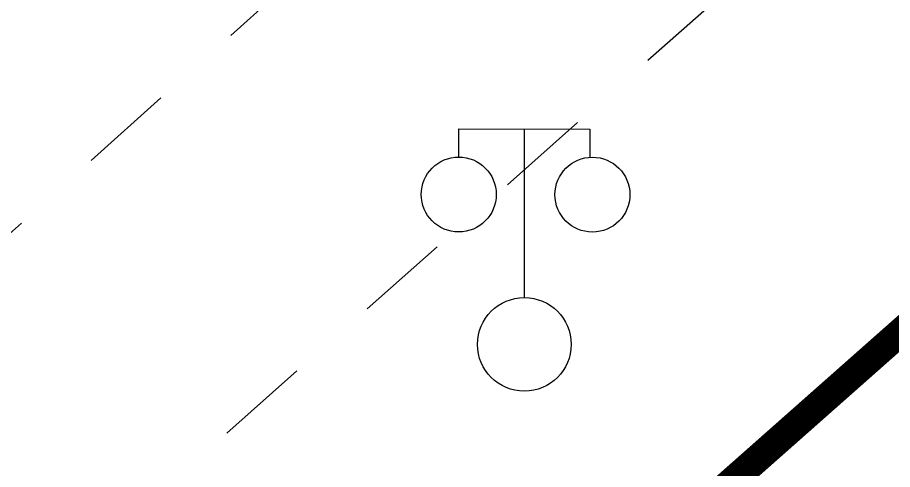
# Model space of a CAD drawing. Extents: x 99002 to 478558, y 2449839 to 2450453.
# Drawn here: x 478461.703 to 478466.371, y 2450272.774 to 2450275.188 of the extents above; entities that cross this region are included whole.
import ezdxf

# ---------------------------------------------------------------- set-up
doc = ezdxf.new("R2010")
doc.units = 0
doc.header["$LTSCALE"] = 0.5
for name, pattern in [('DASHEDX2', [38.1, 25.4, -12.7]), ('X11', [6, 5, -1]), ('X6', [2, 1, -1])]:
    doc.linetypes.add(name, pattern=pattern)
doc.layers.get('0').update_dxf_attribs({"linetype": 'CONTINUOUS'})
for name, color, linetype in [('DLDW', 11, 'CONTINUOUS'), ('DLSS', 4, 'CONTINUOUS'), ('建筑红线', 10, 'DASHEDX2')]:
    doc.layers.add(name, color=color, linetype=linetype)

# ---------------------------------------------------------------- blocks, each defined once
blk = doc.blocks.new('gc097')
for p, q in [((-0.7, 2.0011), (-0.7, 2.3011)), ((-0.7, 2.3011), (0.7, 2.2989)), ((0, 0.5), (0, 2.3)), ((0.7, 2.2989), (0.7, 1.9989))]:
    blk.add_line(p, q)
for centre, radius in [((-0.7, 1.6011), 0.4), ((0.7265, 1.5998), 0.4), ((0, 0), 0.5)]:
    blk.add_circle(centre, radius)

msp = doc.modelspace()

# ---------------------------------------------------------------- linework, layer by layer
at = {"layer": 'DLSS', "color": 4, "linetype": 'X6', "flags": 128}
for points in [[(478378.69, 2450199.7815), (478383.2213, 2450203.7352), (478387.6419, 2450207.7581), (478389.1474, 2450209.0048), (478414.8269, 2450231.6718), (478421.1185, 2450237.385), (478422.1515, 2450238.1146), (478445.9959, 2450259.231), (478446.1372, 2450259.5113), (478447.2605, 2450260.4758), (478449.9537, 2450262.0863), (478452.5065, 2450262.6479), (478455.3, 2450262.2292), (478457.3355, 2450260.3625), (478457.9449, 2450259.0966), (478457.7508, 2450255.2728), (478456.5739, 2450253.0633), (478455.5872, 2450251.8036), (478440.6616, 2450238.7121), (478444.5838, 2450234.3209), (478459.4996, 2450247.4037), (478459.5774, 2450247.3483), (478461.0402, 2450248.7053), (478463.3101, 2450252.4144), (478464.3021, 2450256.1922), (478464.3537, 2450256.8031), (478464.3506, 2450257.4162), (478464.293, 2450258.0265), (478464.1811, 2450258.6293), (478464.016, 2450259.2198), (478463.799, 2450259.7932), (478463.5317, 2450260.3449), (478463.2163, 2450260.8707), (478460.6712, 2450265.3781), (478460.113, 2450267.4469), (478460.0495, 2450268.4532), (478460.0724, 2450269.4612), (478460.1814, 2450270.4635), (478460.3756, 2450271.4529), (478460.6538, 2450272.422), (478461.0138, 2450273.3638), (478461.3553, 2450273.7604), (478464.6393, 2450276.7051)], [(478465.4394, 2450275.29), (478462.7412, 2450272.8995), (478461.8213, 2450269.1947), (478461.7782, 2450267.6237), (478462.7043, 2450265.4314), (478465.1183, 2450260.8222), (478465.4453, 2450260.0685), (478465.7062, 2450259.2895), (478465.8991, 2450258.491), (478466.0226, 2450257.6788), (478466.0757, 2450256.859), (478466.0581, 2450256.0376), (478465.9699, 2450255.2208), (478465.8117, 2450254.4147), (478465.5847, 2450253.6251), (478465.6958, 2450253.4188), (478465.8252, 2450253.2235), (478465.9718, 2450253.0406), (478466.1343, 2450252.8718), (478466.3115, 2450252.7184), (478466.5018, 2450252.5817), (478466.7038, 2450252.4628), (478466.9157, 2450252.3628), (478467.1358, 2450252.2823), (478467.3622, 2450252.2221), (478467.5933, 2450252.1827), (478467.8269, 2450252.1644), (478473.4429, 2450252.105), (478473.3824, 2450250.217), (478478.9295, 2450250.2547), (478478.9307, 2450251.861), (478481.1167, 2450251.9206), (478481.0328, 2450254.0821), (478477.0076, 2450254.1313), (478476.9935, 2450258.6032)]]:
    msp.add_lwpolyline(points, dxfattribs=at)
at = {"layer": '建筑红线', "color": 10, "linetype": 'X11', "const_width": 0.15, "flags": 128}
msp.add_lwpolyline([(478536.0259, 2450335.138), (478263.8817, 2450094.1985), (478263.4448, 2450073.1662), (478447.0851, 2449896.5452), (478535.522, 2449954.3921)], dxfattribs=at)

# ---------------------------------------------------------------- block references
at = {"layer": 'DLDW', "color": 11, "linetype": 'Continuous', "xscale": 0.5, "yscale": 0.5}
msp.add_blockref('gc097', (478464.407, 2450273.4423, 4.197), dxfattribs=at)

doc.saveas('drawing.dxf')
